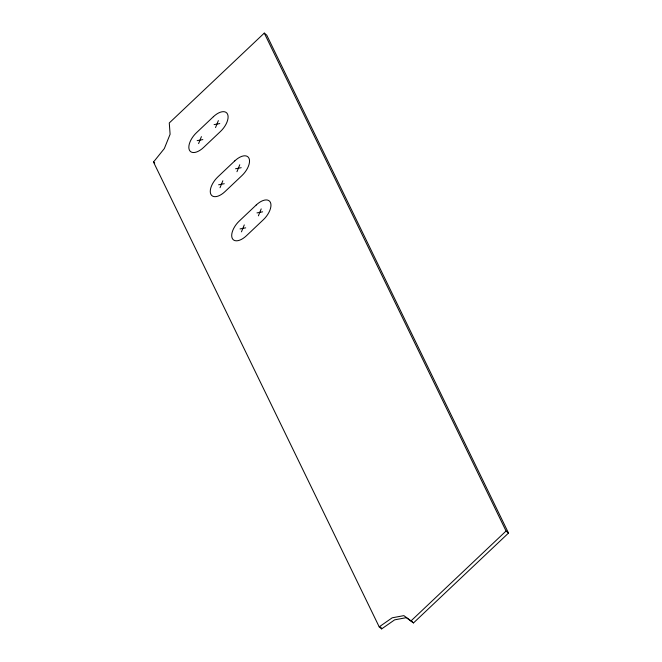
<?xml version="1.0" encoding="UTF-8"?>
<svg xmlns="http://www.w3.org/2000/svg" width="662" height="662" viewBox="0 0 662 662"><rect width="100%" height="100%" fill="white"/><g stroke="black" fill="none" stroke-linecap="round" stroke-linejoin="round"><path stroke-width="0.99" d="M198.6 143.588L201.405 136.637M215.539 127.567L218.344 120.616M220.032 187.727L222.837 180.776M236.963 171.706L239.768 164.755M241.465 231.857L244.27 224.915M258.395 215.837L261.2 208.894M153.493 162.049L164.325 148.561L170.101 134.262L169.273 122.966L264.279 33.1L266.728 35.136L508.507 533.059L413.502 622.925L406.294 617.663L394.635 619.855L381.651 628.9L379.202 626.864L153.493 162.049L154.718 163.067M379.202 626.864L392.185 617.82L403.845 615.627L411.052 620.89L506.058 531.023L264.279 33.1M214.107 124.621L219.767 123.562M197.168 140.65L202.837 139.583M235.54 168.76L241.2 167.701M218.601 184.781L224.261 183.722M256.972 212.899L262.632 211.832M240.033 228.92L245.693 227.852M506.058 531.023L508.507 533.059M411.052 620.89L413.502 622.925M380.741 627.038L381.651 628.9M213.363 116.735L196.432 132.756A14.854 7.646 -50.3 0 0 189.415 150.125A14.854 7.646 -50.3 0 0 203.573 147.469L220.512 131.448A14.854 7.646 -50.3 0 0 227.521 114.079A14.854 7.646 -50.3 0 0 213.363 116.735M234.795 160.874L217.864 176.895A14.854 7.646 -50.3 0 0 210.847 194.264A14.854 7.646 -50.3 0 0 225.006 191.608L241.944 175.587A14.854 7.646 -50.3 0 0 248.953 158.218A14.854 7.646 -50.3 0 0 234.795 160.874M256.227 205.005L239.288 221.025A14.854 7.646 -50.3 0 0 232.279 238.394A14.854 7.646 -50.3 0 0 246.438 235.738L263.368 219.718A14.854 7.646 -50.3 0 0 270.386 202.349A14.854 7.646 -50.3 0 0 256.227 205.005"/></g></svg>
